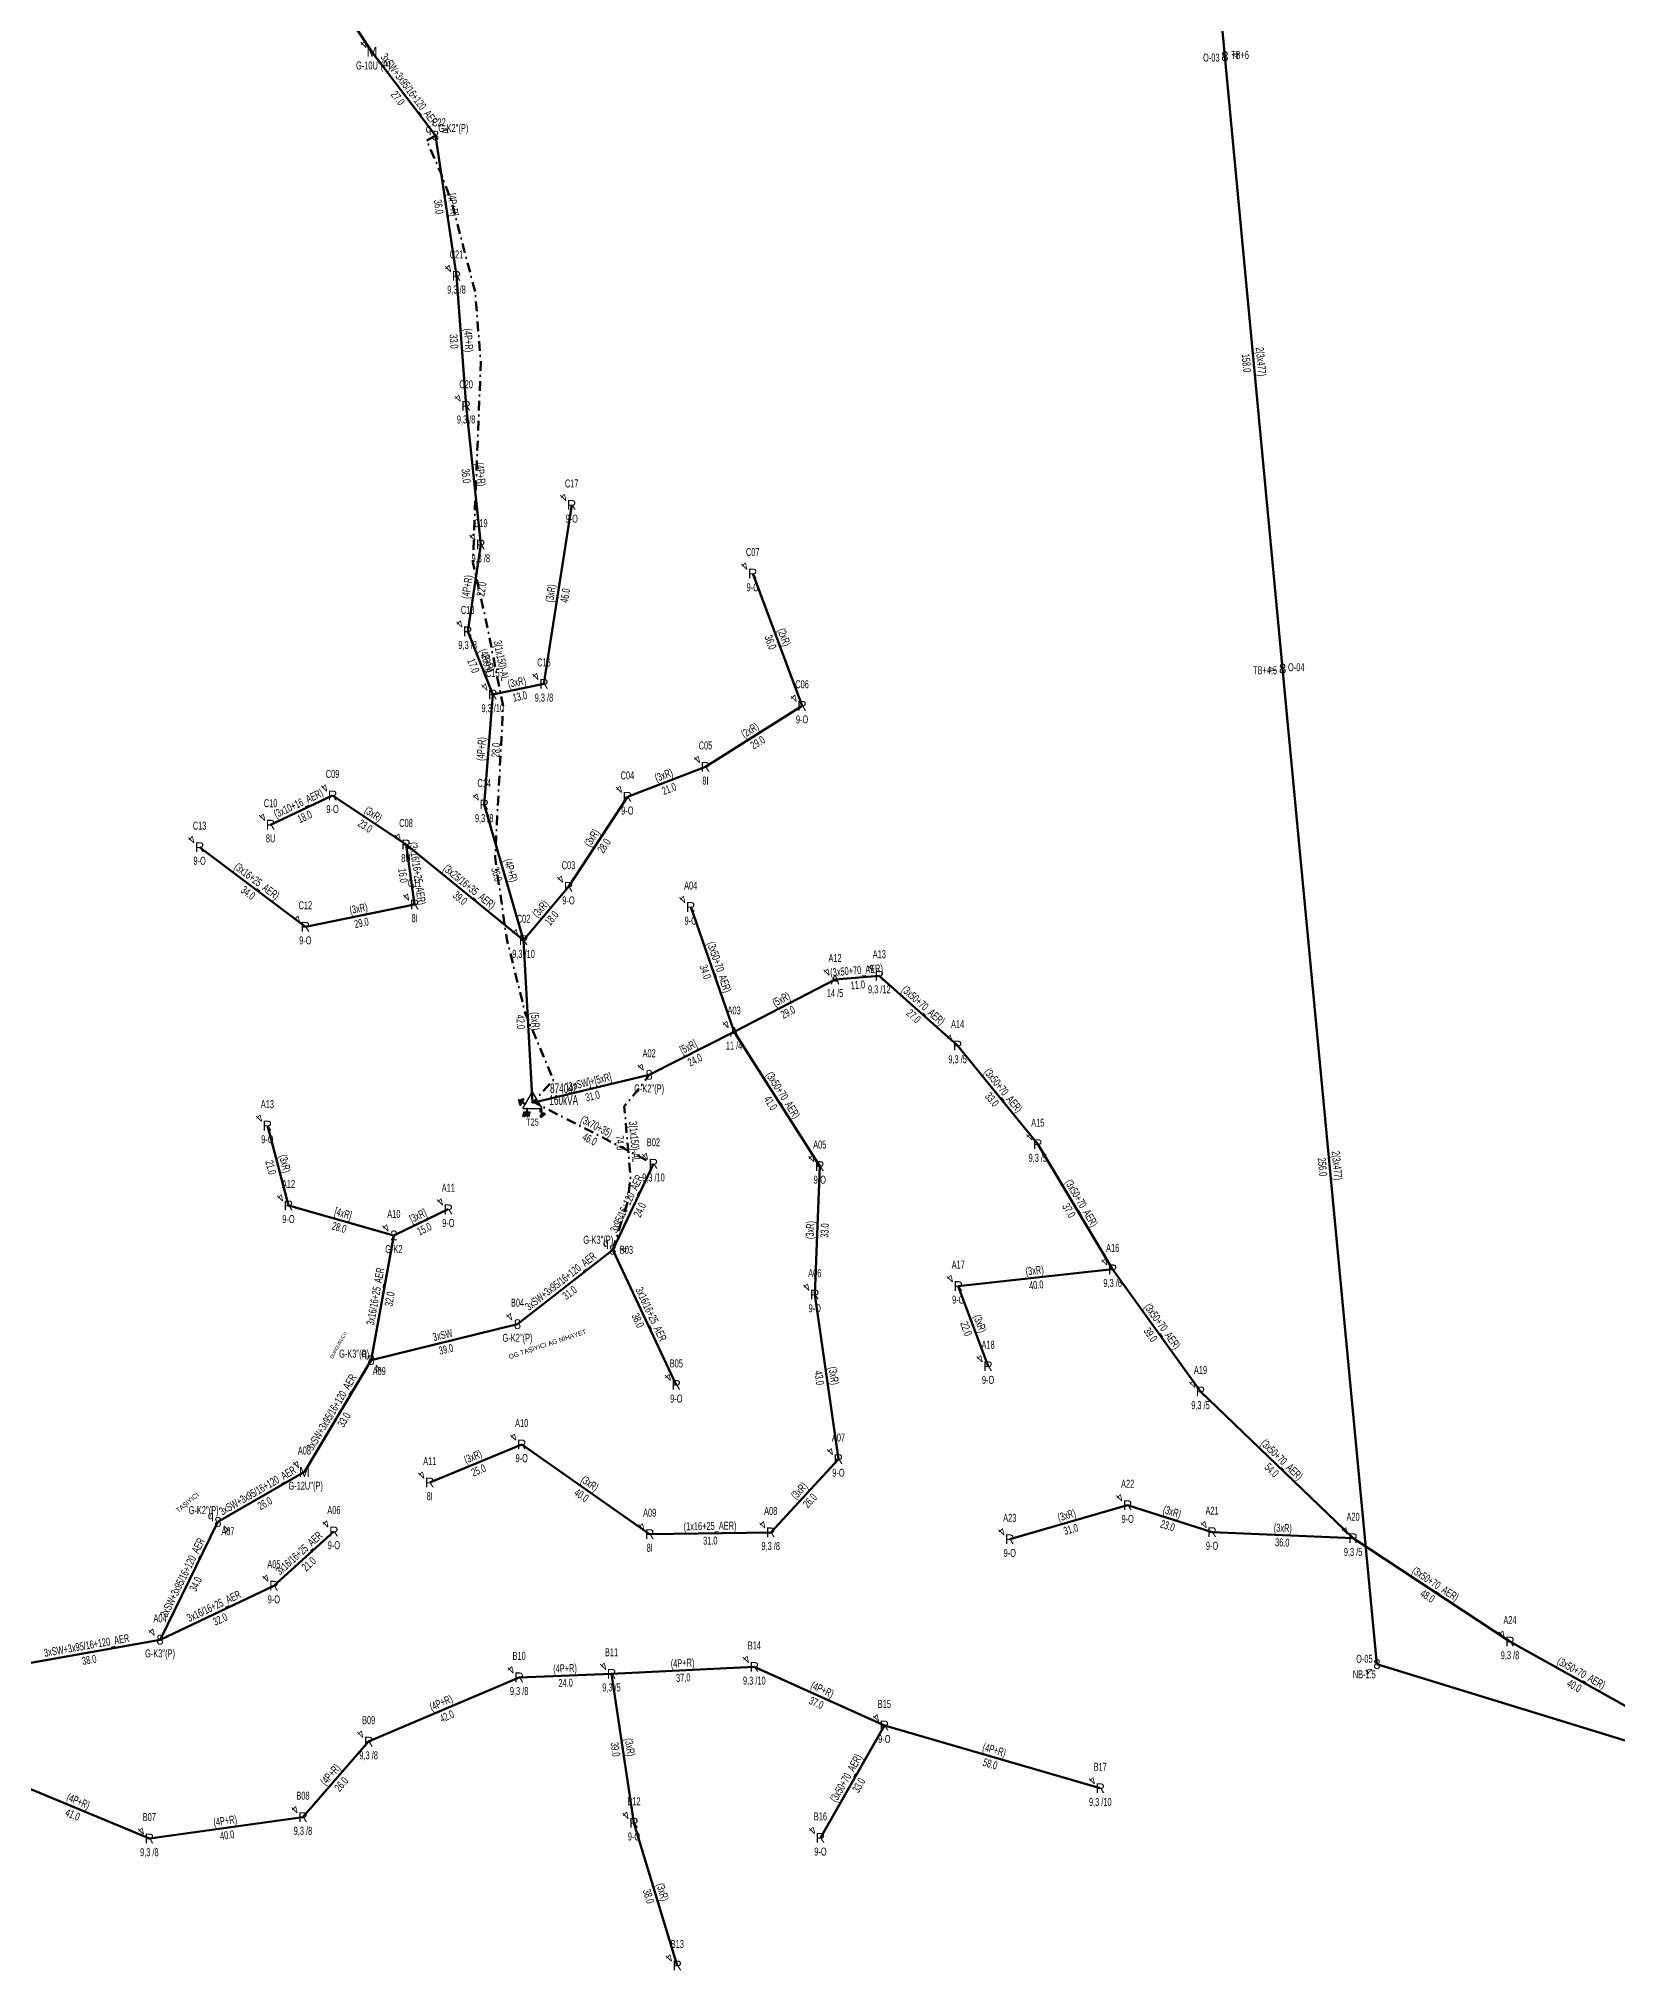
# Model space of a CAD drawing. Header units: millimetres. Extents: x 575398 to 593980, y 4181204 to 4193824.
# Drawn here: x 579651 to 580055.5, y 4186862 to 4187356.9 of the extents above; entities that cross this region are included whole.
import ezdxf
from ezdxf.enums import TextEntityAlignment as Align

# ---------------------------------------------------------------- set-up
doc = ezdxf.new("R2010")
doc.units = ezdxf.units.MM
doc.linetypes.add('DASHDOT', pattern=[5, 2.5, -1.25, 0, -1.25])
for name, color, linetype, lineweight in [('DIREK_AG_MEVCUT', 120, 'Continuous', 25), ('DIREK_AG_YENI', 108, 'Continuous', 25), ('DIREK_ENH_YENI', 6, 'Continuous', 25), ('DIREK_OG_MEVCUT', 16, 'Continuous', 25), ('DIREK_OG_YENI', 10, 'Continuous', 25), ('HAT_AG_HAVAI_BYSK', 3, 'Continuous', 50), ('HAT_AG_HAVAI_MEVCUT', 126, 'Continuous', 50), ('HAT_AG_HAVAI_YENI', 3, 'Continuous', 50), ('HAT_AG_YERALTI_MEVCUT', 126, 'DASHDOT', 50), ('HAT_ENH_HAVAI_YENI', 6, 'Continuous', 70), ('HAT_OG_HAVAI_BYSK', 1, 'Continuous', 70), ('HAT_OG_HAVAI_YENI', 1, 'Continuous', 70), ('HAT_OG_YERALTI_YENI', 1, 'DASHDOT', 70), ('KULLANICI', 1, 'Continuous', 25), ('TRAFO_MEVCUT', 5, 'Continuous', 30), ('TRAFO_TADILAT_BYSK', 5, 'Continuous', 30)]:
    doc.layers.add(name, color=color, linetype=linetype, lineweight=lineweight)
doc.styles.add('Direk', font='B_CAD')
doc.styles.get("Standard").update_dxf_attribs({"font": 'Arial'})

# ---------------------------------------------------------------- blocks, each defined once
blk = doc.blocks.new('MEV_DIREK')
h = blk.add_hatch(color=32)
h.paths.add_polyline_path([(-2.14, 0.97), (-2.35, 1.09), (-3.31, -0.55), (-3.09, -0.67), (-2.67, 0.06), (-1.89, -0.39), (-1.79, -0.22), (-2.56, 0.23)])
h.paths.add_polyline_path([(-3.46, -0.17), (-3.33, -0.25), (-2.61, 0.99), (-2.74, 1.06)])
h.paths.add_polyline_path([(-3.54, 0.29), (-3.41, 0.22), (-3.05, 0.82), (-3.18, 0.9)])
h.paths.add_polyline_path([(-3.58, 0.81), (-3.66, 0.68), (-3.53, 0.61), (-3.45, 0.74)])
h.paths.add_polyline_path([(-1.51, -2.34), (-2.26, -2.33), (-2.52, -3.47), (-2.42, -3.47), (-2.21, -2.53), (-1.91, -2.54), (-2.12, -3.47), (-2.02, -3.47), (-1.81, -2.54), (-1.51, -2.54), (-1.72, -3.47), (-1.62, -3.48), (-1.41, -2.54), (-1.11, -2.54), (-1.32, -3.48), (-1.22, -3.48), (-1.01, -2.54), (-0.71, -2.55), (-0.92, -3.48), (-0.82, -3.48), (-0.56, -2.35), (-1.31, -2.34), (-1.31, -1.44), (-1.51, -1.44)])
at = {"layer": 'TRAFO_MEVCUT'}
for points in [[(2.35, -1.57), (2.12, -1.92), (2.08, -1.44), (1.94, -1.44), (2.01, -2.32), (2.25, -1.96), (2.31, -2.67), (2.1, -2.67), (2.39, -2.87), (2.4, -2.86), (2.64, -2.49), (2.45, -2.63)], [(2.35, -1.57), (2.12, -1.92), (2.08, -1.44), (1.94, -1.44), (2.01, -2.32), (2.25, -1.96), (2.31, -2.67), (2.1, -2.67), (2.39, -2.87), (1.98, -3.19), (2.2, -3.79), (2.26, -3.74), (2.08, -3.26), (2.26, -3.13), (2.44, -3.6), (2.49, -3.56), (2.32, -3.08), (2.49, -2.94), (2.67, -3.42), (2.73, -3.38), (2.55, -2.9), (2.73, -2.76), (2.91, -3.24), (2.97, -3.2), (2.79, -2.72), (2.97, -2.58), (3.15, -3.06), (3.21, -3.01), (2.98, -2.42), (2.4, -2.86), (2.64, -2.49), (2.45, -2.63)], [(2.97, -2.58), (3.15, -3.06), (3.21, -3.01), (2.98, -2.42), (2.4, -2.86), (2.64, -2.49), (2.45, -2.63), (2.35, -1.57), (2.12, -1.92), (2.08, -1.44), (1.94, -1.44), (2.01, -2.32), (2.25, -1.96), (2.31, -2.67), (2.1, -2.67), (2.39, -2.87), (1.98, -3.19), (2.2, -3.79), (2.26, -3.74), (2.08, -3.26), (2.26, -3.13), (2.44, -3.6), (2.49, -3.56), (2.32, -3.08), (2.49, -2.94), (2.67, -3.42), (2.73, -3.38), (2.55, -2.9), (2.73, -2.76), (2.91, -3.24), (2.97, -3.2), (2.79, -2.72)]]:
    blk.add_hatch(color=32, dxfattribs=at).paths.add_polyline_path(points)
at = {"layer": 'TRAFO_MEVCUT', "linetype": 'Continuous'}
for p, q in [((-2.5, -1.44), (0, 2.89)), ((2.5, -1.44), (0, 2.89)), ((-2.5, -1.44), (2.5, -1.44))]:
    blk.add_line(p, q, dxfattribs=at)
at = {"layer": 'TRAFO_MEVCUT', "color": 32, "flags": 128}
blk.add_lwpolyline([(1.94, -1.44), (2.08, -1.44), (2.12, -1.92), (2.35, -1.57), (2.45, -2.63), (2.64, -2.49), (2.4, -2.86), (2.98, -2.42), (3.21, -3.01), (3.15, -3.06), (2.97, -2.58), (2.79, -2.72), (2.97, -3.2), (2.91, -3.24), (2.73, -2.76), (2.55, -2.9), (2.73, -3.38), (2.67, -3.42), (2.49, -2.94), (2.32, -3.08), (2.49, -3.56), (2.44, -3.6), (2.26, -3.13), (2.08, -3.26), (2.26, -3.74), (2.2, -3.79), (1.98, -3.19), (2.39, -2.87), (2.1, -2.67), (2.31, -2.67), (2.25, -1.96), (2.01, -2.32), (1.94, -1.44)], dxfattribs=at)
at = {"layer": 'TRAFO_TADILAT_BYSK', "color": 32, "flags": 128}
for points in [[(-3.53, 0.61), (-3.45, 0.74), (-3.58, 0.81), (-3.66, 0.68), (-3.53, 0.61)], [(-3.41, 0.22), (-3.05, 0.82), (-3.18, 0.9), (-3.54, 0.29), (-3.41, 0.22)], [(-3.33, -0.25), (-2.61, 0.99), (-2.74, 1.06), (-3.46, -0.17), (-3.33, -0.25)], [(-1.79, -0.22), (-2.56, 0.23), (-2.14, 0.97), (-2.35, 1.09), (-3.31, -0.55), (-3.09, -0.67), (-2.67, 0.06), (-1.89, -0.39), (-1.79, -0.22)], [(-1.31, -1.44), (-1.51, -1.44), (-1.51, -2.34), (-2.26, -2.33), (-2.52, -3.47), (-2.42, -3.47), (-2.21, -2.53), (-1.91, -2.54), (-2.12, -3.47), (-2.02, -3.47), (-1.81, -2.54), (-1.51, -2.54), (-1.72, -3.47), (-1.62, -3.48), (-1.41, -2.54), (-1.11, -2.54), (-1.32, -3.48), (-1.22, -3.48), (-1.01, -2.54), (-0.71, -2.55), (-0.92, -3.48), (-0.82, -3.48), (-0.56, -2.35), (-1.31, -2.34), (-1.31, -1.44)]]:
    blk.add_lwpolyline(points, dxfattribs=at)

msp = doc.modelspace()

# ---------------------------------------------------------------- linework, layer by layer
at = {"layer": 'HAT_AG_HAVAI_BYSK'}
for p, q in [((579758.07, 4187296.1), (579752.679, 4187332.051)), ((579807.423, 4187091.459), (579829.19, 4187102.44)), ((579715.03, 4187058), (579742.04, 4187050.31)), ((579742.04, 4187050.31), (579755.98, 4187057))]:
    msp.add_line(p, q, dxfattribs=at)
at = {"layer": 'HAT_AG_HAVAI_MEVCUT'}
for p, q in [((579760.54, 4187262.83), (579758.07, 4187296.1)), ((579760.54, 4187262.83), (579764.3, 4187227.27)), ((579780.48, 4187191.58), (579787.59, 4187237.43)), ((579764.3, 4187227.27), (579760.94, 4187205.04)), ((579846.6, 4187185.99), (579833.96, 4187219.85)), ((579767.37, 4187188.87), (579760.94, 4187205.04)), ((579765.17, 4187160.69), (579767.37, 4187188.87)), ((579780.48, 4187191.58), (579767.37, 4187188.87)), ((579821.85, 4187170.32), (579846.6, 4187185.99)), ((579821.85, 4187170.32), (579801.85, 4187162.64)), ((579726.33, 4187163.02), (579710.45, 4187155.52)), ((579726.33, 4187163.02), (579745.14, 4187150.45)), ((579775.25, 4187125.93), (579765.17, 4187160.69)), ((579801.85, 4187162.64), (579786.77, 4187139.63)), ((579719.36, 4187129.38), (579692.27, 4187149.78)), ((579775.25, 4187125.93), (579745.14, 4187150.45)), ((579747.35, 4187135.07), (579745.14, 4187150.45)), ((579775.25, 4187125.93), (579786.77, 4187139.63)), ((579747.35, 4187135.07), (579719.36, 4187129.38)), ((579829.19, 4187102.44), (579818.07, 4187134.44)), ((579775.25, 4187125.93), (579777.54, 4187084.24)), ((579829.19, 4187102.44), (579855.05, 4187115.87)), ((579855.05, 4187115.87), (579866.39, 4187116.84)), ((579886.45, 4187098.93), (579866.39, 4187116.84)), ((579829.19, 4187102.44), (579851.14, 4187068.08)), ((579886.45, 4187098.93), (579906.99, 4187073.68)), ((579715.03, 4187058), (579709.63, 4187078.43)), ((579926.17, 4187041.62), (579906.99, 4187073.68)), ((579849.86, 4187035.15), (579851.14, 4187068.08)), ((579926.17, 4187041.62), (579886.62, 4187037.34)), ((579926.17, 4187041.62), (579948.67, 4187010.33)), ((579849.86, 4187035.15), (579855.92, 4186993.02)), ((579886.62, 4187037.34), (579894.25, 4187016.8)), ((579987.76, 4186972.73), (579948.67, 4187010.33)), ((579774.78, 4186996.75), (579751.22, 4186987)), ((579774.78, 4186996.75), (579807.56, 4186973.78)), ((579855.92, 4186993.02), (579838.57, 4186974.24)), ((579899.81, 4186972.47), (579930.01, 4186981.19)), ((579951.64, 4186974.31), (579930.01, 4186981.19)), ((579807.56, 4186973.78), (579838.57, 4186974.24)), ((579987.76, 4186972.73), (579951.64, 4186974.31)), ((579987.76, 4186972.73), (580027.96, 4186946.26)), ((580027.96, 4186946.26), (580062.7, 4186926.91)), ((579735.57, 4186920.63), (579774.12, 4186937.1)), ((579797.79, 4186938.02), (579774.12, 4186937.1)), ((579834.37, 4186939.77), (579797.79, 4186938.02)), ((579797.79, 4186938.02), (579803.54, 4186899.84)), ((579867.68, 4186924.79), (579834.37, 4186939.77)), ((579851.31, 4186895.97), (579867.68, 4186924.79)), ((579867.68, 4186924.79), (579923, 4186908.69)), ((579735.57, 4186920.63), (579718.74, 4186901.29)), ((579641.56, 4186911.52), (579679.39, 4186895.81)), ((579679.39, 4186895.81), (579718.74, 4186901.29)), ((579814.64, 4186863.29), (579803.54, 4186899.84))]:
    msp.add_line(p, q, dxfattribs=at)
at = {"layer": 'HAT_AG_HAVAI_YENI'}
for p, q in [((579808.53, 4187068.66), (579798.113, 4187046.632)), ((579742.04, 4187050.31), (579736.188, 4187018.375)), ((579814.39, 4187012.02), (579798.113, 4187046.632)), ((579711.3, 4186960.58), (579726.67, 4186974.46)), ((579711.3, 4186960.58), (579682.13, 4186946.741))]:
    msp.add_line(p, q, dxfattribs=at)
at = {"layer": 'HAT_AG_YERALTI_MEVCUT', "flags": 128}
msp.add_lwpolyline([(579777.54, 4187084.24), (579777.49, 4187084.52), (579777.62, 4187084.59), (579808.53, 4187068.66)], dxfattribs=at)
at = {"layer": 'HAT_ENH_HAVAI_YENI'}
for p, q in [((579933.398, 4187579.159), (579954.93, 4187352.357)), ((579954.93, 4187352.357), (579969.714, 4187195.519)), ((579969.714, 4187195.519), (579993.88, 4186940.507)), ((579993.88, 4186940.507), (580227.262, 4186868.703))]:
    msp.add_line(p, q, dxfattribs=at)
at = {"layer": 'HAT_OG_HAVAI_BYSK'}
msp.add_line((579807.423, 4187091.459), (579777.54, 4187084.24), dxfattribs=at)
at = {"layer": 'HAT_OG_HAVAI_YENI'}
for p, q in [((579719.976, 4187378.402), (579736.421, 4187353.504)), ((579736.421, 4187353.504), (579752.679, 4187332.051)), ((579798.113, 4187046.632), (579773.701, 4187027.575)), ((579736.188, 4187018.375), (579773.701, 4187027.575)), ((579736.188, 4187018.375), (579719.104, 4186989.708)), ((579719.104, 4186989.708), (579696.972, 4186976.923)), ((579696.972, 4186976.923), (579682.13, 4186946.741)), ((579682.13, 4186946.741), (579645.18, 4186940.131))]:
    msp.add_line(p, q, dxfattribs=at)
at = {"layer": 'HAT_OG_YERALTI_YENI', "flags": 128}
for points in [[(579752.679, 4187332.051), (579750.411653, 4187330.76571), (579754.048893, 4187322.517884), (579756.866473, 4187314.936032), (579762.846758, 4187292.03799), (579764.312593, 4187273.916228), (579762.265729, 4187222.737182), (579765.484645, 4187208.544687), (579770.016162, 4187185.890717), (579767.967761, 4187147.117407), (579770.932999, 4187126.282832), (579775.688216, 4187107.261963), (579782.916146, 4187090.143181), (579777.54, 4187084.24)], [(579798.113, 4187046.632), (579801.889767, 4187058.933228), (579802.658198, 4187065.029447), (579801.070807, 4187083.357056), (579806.142451, 4187089.606962), (579807.423, 4187091.459)]]:
    msp.add_lwpolyline(points, dxfattribs=at)

# ---------------------------------------------------------------- block references
at = {"layer": 'TRAFO_MEVCUT'}
msp.add_blockref('MEV_DIREK', (579777.54, 4187084.24), dxfattribs=at)

# ---------------------------------------------------------------- texts
at = {"layer": 'DIREK_AG_MEVCUT', "width": 0.53}
for s, p in [('C21', (579758.07, 4187301.6)), ('9,3 /8', (579758.07, 4187292.6)), ('C20', (579760.54, 4187268.33)), ('9,3 /8', (579760.54, 4187259.33)), ('C17', (579787.59, 4187242.93)), ('C19', (579764.3, 4187232.77)), ('9-O', (579787.59, 4187233.93)), ('9,3 /8', (579764.3, 4187223.77)), ('C07', (579833.96, 4187225.35)), ('9-O', (579833.96, 4187216.35)), ('C18', (579760.94, 4187210.54)), ('9,3 /8', (579760.94, 4187201.54)), ('C15', (579767.37, 4187194.37)), ('C16', (579780.48, 4187197.08)), ('9,3 /8', (579780.48, 4187188.08)), ('C06', (579846.6, 4187191.49)), ('9,3 /10', (579767.37, 4187185.37)), ('9-O', (579846.6, 4187182.49)), ('C05', (579821.85, 4187175.82)), ('C09', (579726.33, 4187168.52)), ('C04', (579801.85, 4187168.14)), ('C14', (579765.17, 4187166.19)), ('8I', (579821.85, 4187166.82)), ('C10', (579710.45, 4187161.02)), ('9-O', (579726.33, 4187159.52)), ('9-O', (579801.85, 4187159.14)), ('C13', (579692.27, 4187155.28)), ('C08', (579745.14, 4187155.95)), ('9,3 /8', (579765.17, 4187157.19)), ('8U', (579710.45, 4187152.02)), ('9-O', (579692.27, 4187146.28)), ('8U', (579745.14, 4187146.95)), ('C03', (579786.77, 4187145.13)), ('C11', (579747.35, 4187140.57)), ('A04', (579818.07, 4187139.94)), ('C12', (579719.36, 4187134.88)), ('9-O', (579786.77, 4187136.13)), ('8I', (579747.35, 4187131.57)), ('C02', (579775.25, 4187131.43)), ('9-O', (579818.07, 4187130.94)), ('9-O', (579719.36, 4187125.88)), ('9,3 /10', (579775.25, 4187122.43)), ('A13', (579866.39, 4187122.34)), ('9,3 /12', (579866.39, 4187113.34)), ('A14', (579886.45, 4187104.43)), ('9,3 /5', (579886.45, 4187095.43)), ('A13', (579709.63, 4187083.93)), ('A15', (579906.99, 4187079.18)), ('9-O', (579709.63, 4187074.93)), ('B02', (579808.53, 4187074.16)), ('A05', (579851.14, 4187073.58)), ('9,3 /5', (579906.99, 4187070.18)), ('9,3 /10', (579808.53, 4187065.16)), ('9-O', (579851.14, 4187064.58)), ('A12', (579715.03, 4187063.5)), ('A11', (579755.98, 4187062.5)), ('9-O', (579715.03, 4187054.5)), ('9-O', (579755.98, 4187053.5)), ('A16', (579926.17, 4187047.12)), ('A06', (579849.86, 4187040.65)), ('A17', (579886.62, 4187042.84)), ('9-O', (579886.62, 4187033.84)), ('9,3 /6', (579926.17, 4187038.12)), ('9-O', (579849.86, 4187031.65)), ('A18', (579894.25, 4187022.3)), ('B05', (579814.39, 4187017.52)), ('A19', (579948.67, 4187015.83)), ('9-O', (579894.25, 4187013.3)), ('9-O', (579814.39, 4187008.52)), ('9,3 /5', (579948.67, 4187006.83)), ('A10', (579774.78, 4187002.25)), ('A07', (579855.92, 4186998.52)), ('A11', (579751.22, 4186992.5)), ('9-O', (579774.78, 4186993.25)), ('9-O', (579855.92, 4186989.52)), ('A22', (579930.01, 4186986.69)), ('A06', (579726.67, 4186979.96)), ('8I', (579751.22, 4186983.5)), ('A08', (579838.57, 4186979.74)), ('A21', (579951.64, 4186979.81)), ('A09', (579807.56, 4186979.28)), ('A23', (579899.81, 4186977.97)), ('9-O', (579930.01, 4186977.69)), ('A20', (579987.76, 4186978.23)), ('9-O', (579726.67, 4186970.96)), ('8I', (579807.56, 4186970.28)), ('9,3 /8', (579838.57, 4186970.74)), ('9-O', (579951.64, 4186970.81)), ('A05', (579711.3, 4186966.08)), ('9-O', (579899.81, 4186968.97)), ('9,3 /5', (579987.76, 4186969.23)), ('9-O', (579711.3, 4186957.08)), ('A24', (580027.96, 4186951.76)), ('B14', (579834.37, 4186945.27)), ('B10', (579774.12, 4186942.6)), ('B11', (579797.79, 4186943.52)), ('9,3 /8', (580027.96, 4186942.76)), ('9,3 /10', (579834.37, 4186936.27)), ('9,3 /8', (579774.12, 4186933.6)), ('9,3 /5', (579797.79, 4186934.52)), ('B15', (579867.68, 4186930.29)), ('B09', (579735.57, 4186926.13)), ('9-O', (579867.68, 4186921.29)), ('9,3 /8', (579735.57, 4186917.13)), ('B17', (579923, 4186914.19)), ('B08', (579718.74, 4186906.79)), ('B12', (579803.54, 4186905.34)), ('9,3 /10', (579923, 4186905.19)), ('B07', (579679.39, 4186901.31)), ('B16', (579851.31, 4186901.47)), ('9,3 /8', (579718.74, 4186897.79)), ('9-O', (579803.54, 4186896.34)), ('9,3 /8', (579679.39, 4186892.31)), ('9-O', (579851.31, 4186892.47)), ('B13', (579814.64, 4186868.79))]:
    msp.add_text(s, height=2.05, dxfattribs=at).set_placement(p, align=Align.MIDDLE_CENTER)
at = {"layer": 'DIREK_AG_MEVCUT', "color": 32, "style": 'Direk'}
for p in [(579756.090101, 4187298.079899), (579758.560101, 4187264.809899), (579785.610101, 4187239.409899), (579762.320101, 4187229.249899), (579831.980101, 4187221.829899), (579758.960101, 4187207.019899), (579778.500101, 4187193.559899), (579765.390101, 4187190.849899), (579844.620101, 4187187.969899), (579819.870101, 4187172.299899), (579724.350101, 4187164.999899), (579799.870101, 4187164.619899), (579763.190101, 4187162.669899), (579708.470101, 4187157.499899), (579690.290101, 4187151.759899), (579743.160101, 4187152.429899), (579784.790101, 4187141.609899), (579745.370101, 4187137.049899), (579816.090101, 4187136.419899), (579717.380101, 4187131.359899), (579773.270101, 4187127.909899), (579864.410101, 4187118.819899), (579884.470101, 4187100.909899), (579707.650101, 4187080.409899), (579905.010101, 4187075.659899), (579806.550101, 4187070.639899), (579849.160101, 4187070.059899), (579713.050101, 4187059.979899), (579754.000101, 4187058.979899), (579884.640101, 4187039.319899), (579924.190101, 4187043.599899), (579847.880101, 4187037.129899), (579892.270101, 4187018.779899), (579812.410101, 4187013.999899), (579946.690101, 4187012.309899), (579772.800101, 4186998.729899), (579853.940101, 4186994.999899), (579749.240101, 4186988.979899), (579928.030101, 4186983.169899), (579724.690101, 4186976.439899), (579805.580101, 4186975.759899), (579836.590101, 4186976.219899), (579949.660101, 4186976.289899), (579985.780101, 4186974.709899), (579897.830101, 4186974.449899), (579709.320101, 4186962.559899), (580025.980101, 4186948.239899), (579832.390101, 4186941.749899), (579772.140101, 4186939.079899), (579795.810101, 4186939.999899), (579865.700101, 4186926.769899), (579733.590101, 4186922.609899), (579921.020101, 4186910.669899), (579716.760101, 4186903.269899), (579801.560101, 4186901.819899), (579677.410101, 4186897.789899), (579849.330101, 4186897.949899), (579812.660101, 4186865.269899)]:
    msp.add_text('4', height=2, rotation=225.000001, dxfattribs=at).set_placement(p, align=Align.MIDDLE_CENTER)
at = {"layer": 'DIREK_AG_MEVCUT', "style": 'Direk'}
for p in [(579758.07, 4187296.1), (579760.54, 4187262.83), (579787.59, 4187237.43), (579764.3, 4187227.27), (579833.96, 4187219.85), (579760.94, 4187205.04), (579767.37, 4187188.87), (579780.48, 4187191.58), (579846.6, 4187185.99), (579821.85, 4187170.32), (579726.33, 4187163.02), (579801.85, 4187162.64), (579765.17, 4187160.69), (579710.45, 4187155.52), (579692.27, 4187149.78), (579745.14, 4187150.45), (579786.77, 4187139.63), (579747.35, 4187135.07), (579818.07, 4187134.44), (579719.36, 4187129.38), (579775.25, 4187125.93), (579866.39, 4187116.84), (579886.45, 4187098.93), (579709.63, 4187078.43), (579906.99, 4187073.68), (579808.53, 4187068.66), (579851.14, 4187068.08), (579715.03, 4187058), (579755.98, 4187057), (579926.17, 4187041.62), (579849.86, 4187035.15), (579886.62, 4187037.34), (579894.25, 4187016.8), (579814.39, 4187012.02), (579948.67, 4187010.33), (579774.78, 4186996.75), (579855.92, 4186993.02), (579751.22, 4186987), (579930.01, 4186981.19), (579726.67, 4186974.46), (579951.64, 4186974.31), (579807.56, 4186973.78), (579838.57, 4186974.24), (579899.81, 4186972.47), (579987.76, 4186972.73), (579711.3, 4186960.58), (580027.96, 4186946.26), (579834.37, 4186939.77), (579774.12, 4186937.1), (579797.79, 4186938.02), (579867.68, 4186924.79), (579735.57, 4186920.63), (579923, 4186908.69), (579718.74, 4186901.29), (579679.39, 4186895.81), (579803.54, 4186899.84), (579851.31, 4186895.97), (579814.64, 4186863.29)]:
    msp.add_text('R', height=2.5, dxfattribs=at).set_placement(p, align=Align.MIDDLE_CENTER)
at = {"layer": 'DIREK_AG_YENI', "width": 0.53}
for s, p in [('A10', (579742.04, 4187055.81)), ('G-K2', (579742.04, 4187046.81))]:
    msp.add_text(s, height=2.05, dxfattribs=at).set_placement(p, align=Align.MIDDLE_CENTER)
at = {"layer": 'DIREK_AG_YENI', "color": 32, "style": 'Direk'}
msp.add_text('4', height=2, rotation=225.000001, dxfattribs=at).set_placement((579740.060101, 4187052.289899), align=Align.MIDDLE_CENTER)
at = {"layer": 'DIREK_AG_YENI', "style": 'Direk'}
msp.add_text('2', height=2.5, dxfattribs=at).set_placement((579742.04, 4187050.31), align=Align.MIDDLE_CENTER)
at = {"layer": 'DIREK_ENH_YENI', "width": 0.53}
for s, p in [('O-03', (579951.445557, 4187352.027371)), ('TB+6', (579958.795548, 4187352.722681)), ('TB+4.5', (579965.216694, 4187195.093944)), ('O-04', (579973.198472, 4187195.84833)), ('O-05', (579990.651477, 4186941.858533)), ('NB-1.5', (579990.639341, 4186937.868124))]:
    msp.add_text(s, height=2.05, dxfattribs=at).set_placement(p, align=Align.MIDDLE_CENTER)
at = {"layer": 'DIREK_ENH_YENI', "style": 'Direk'}
for p in [(579954.93, 4187352.357), (579969.714, 4187195.519), (579993.88, 4186940.507)]:
    msp.add_text('8', height=2.5, dxfattribs=at).set_placement(p, align=Align.MIDDLE_CENTER)
at = {"layer": 'DIREK_ENH_YENI', "color": 32, "style": 'Direk'}
for rotation, p in [(95.404106, (579957.717555, 4187352.620703)), (275.399187, (579966.926423, 4187195.255536)), (309.156002, (579991.708797, 4186938.738985))]:
    msp.add_text('4', height=2, rotation=rotation, dxfattribs=at).set_placement(p, align=Align.MIDDLE_CENTER)
at = {"layer": 'DIREK_OG_MEVCUT', "width": 0.53}
for s, p in [('A12', (579855.05, 4187121.37)), ('14 /5', (579855.05, 4187112.37)), ('A03', (579829.19, 4187107.94)), ('11 /4', (579829.19, 4187098.94))]:
    msp.add_text(s, height=2.05, dxfattribs=at).set_placement(p, align=Align.MIDDLE_CENTER)
at = {"layer": 'DIREK_OG_MEVCUT', "color": 32, "style": 'Direk'}
for p in [(579853.070101, 4187117.849899), (579827.210101, 4187104.419899)]:
    msp.add_text('4', height=2, rotation=225.000001, dxfattribs=at).set_placement(p, align=Align.MIDDLE_CENTER)
at = {"layer": 'DIREK_OG_MEVCUT', "style": 'Direk'}
for p in [(579855.05, 4187115.87), (579829.19, 4187102.44)]:
    msp.add_text('A', height=2.5, dxfattribs=at).set_placement(p, align=Align.MIDDLE_CENTER)
at = {"layer": 'DIREK_OG_YENI', "color": 32, "style": 'Direk'}
for rotation, p in [(225.000001, (579734.441101, 4187355.483899)), (112.842704, (579755.259407, 4187333.137967)), (225.000001, (579805.443101, 4187093.438899)), (449.938417, (579800.912998, 4187046.628991)), (225.000001, (579771.721101, 4187029.554899)), (396.49349, (579737.853248, 4187016.124012)), (225.000001, (579717.124101, 4186991.687899)), (406.91427, (579699.016931, 4186975.010343)), (225.000001, (579680.150101, 4186948.720899))]:
    msp.add_text('4', height=2, rotation=rotation, dxfattribs=at).set_placement(p, align=Align.MIDDLE_CENTER)
at = {"layer": 'DIREK_OG_YENI', "style": 'Direk'}
for s, p in [('M', (579736.421, 4187353.504)), ('8', (579752.679, 4187332.051)), ('8', (579807.423, 4187091.459)), ('8', (579798.113, 4187046.632)), ('8', (579773.701, 4187027.575)), ('8', (579736.188, 4187018.375)), ('M', (579719.104, 4186989.708)), ('8', (579696.972, 4186976.923)), ('8', (579682.13, 4186946.741))]:
    msp.add_text(s, height=2.5, dxfattribs=at).set_placement(p, align=Align.MIDDLE_CENTER)
at = {"layer": 'DIREK_OG_YENI', "width": 0.53}
for s, p in [("G-10U''(P)", (579736.75821, 4187350.004)), ('C22', (579753.584869, 4187335.43174)), ("G-K2''(P)", (579757.269348, 4187333.984632)), ('A02', (579807.423, 4187096.959)), ("G-K2''(P)", (579807.423, 4187087.959)), ("G-K3''(P)", (579794.396008, 4187049.19095)), ('B03', (579801.612998, 4187046.628238)), ('B04', (579773.701, 4187033.075)), ("G-K2''(P)", (579773.701, 4187024.075)), ("G-K3''(P)", (579731.834119, 4187020.010512)), ('A09', (579738.26956, 4187015.561264)), ('A08', (579719.104, 4186995.208)), ("G-12U''(P)", (579719.44121, 4186986.208)), ("G-K2''(P)", (579693.29609, 4186979.927179)), ('A07', (579699.528164, 4186974.532178)), ('A04', (579682.13, 4186952.241)), ("G-K3''(P)", (579682.13, 4186943.241))]:
    msp.add_text(s, height=2.05, dxfattribs=at).set_placement(p, align=Align.MIDDLE_CENTER)
at = {"layer": 'DIREK_OG_YENI', "color": 4, "style": 'Direk'}
for p in [(579750.911233, 4187333.818767), (579796.345233, 4187048.399767), (579734.420233, 4187020.142767), (579695.146169, 4186978.63073)]:
    msp.add_text('q', height=2, dxfattribs=at).set_placement(p, align=Align.MIDDLE_CENTER)
at = {"layer": 'HAT_AG_HAVAI_BYSK', "lineweight": 30, "width": 0.53}
for s, rotation, p in [('36.0', 278.528194, (579754.533898, 4187313.949448, 289876.3395)), ('24.0', 26.769997, (579818.689349, 4187096.190601, 289914.595)), ('28.0', 344.10785, (579728.302247, 4187053.337488, 289871.02)), ('15.0', 25.636997, (579749.377768, 4187052.88868, 289877.99))]:
    msp.add_text(s, height=2.05, rotation=rotation, dxfattribs=at).set_placement(p, align=Align.TOP_CENTER)
for s, rotation, p in [('[4P+R]', 278.528194, (579756.215102, 4187314.201552, 289876.3395)), ('[5xR]', 26.769997, (579817.923651, 4187097.708399, 289914.595)), ('[4xR]', 344.10785, (579728.767753, 4187054.972512, 289871.02)), ('[3xR]', 25.636997, (579748.642232, 4187054.42132, 289877.99))]:
    msp.add_text(s, height=2.05, rotation=rotation, dxfattribs=at).set_placement(p, align=Align.CENTER)
at = {"layer": 'HAT_AG_HAVAI_MEVCUT', "lineweight": 30, "width": 0.53}
for s, rotation, p in [('33.0', 274.24591, (579758.457333, 4187279.402068, 289879.035)), ('36.0', 276.035844, (579761.574712, 4187244.960622, 289882.15)), ('22.0', 441.404968, (579763.460454, 4187216.027968, 289880.47)), ('46.0', 81.185301, (579784.874961, 4187214.374747, 289893.795)), ('36.0', 290.470695, (579839.483676, 4187202.622731, 289916.98)), ('17.0', 291.685241, (579763.365156, 4187196.640919, 289880.47)), ('13.0', 371.679253, (579774.097068, 4187189.392598, 289883.685)), ('28.0', 85.535999, (579767.117421, 4187174.713842, 289883.685)), ('29.0', 32.339182, (579834.679691, 4187177.436838, 289923.3)), ('21.0', 381.006789, (579812.154707, 4187165.686493, 289900.925)), ('18.0', 385.281, (579718.752999, 4187158.501409, 289855.225)), ('23.0', 326.246715, (579735.262725, 4187156.028278, 289872.57)), ('28.0', 416.76048, (579795.020928, 4187150.669081, 289893.385)), ('16.0', 278.177036, (579745.403642, 4187142.639103, 289872.57)), ('36.0', 286.171551, (579769.393633, 4187143.073263, 289882.585)), ('34.0', 323.018593, (579705.303678, 4187138.900994, 289846.135)), ('39.0', 320.842441, (579759.658263, 4187137.530899, 289872.57)), ('29.0', 371.490899, (579733.52433, 4187131.392037, 289859.68)), ('18.0', 49.940329, (579781.660568, 4187132.232953, 289893.385)), ('34.0', 289.162339, (579822.827097, 4187118.160991, 289909.035)), ('11.0', 4.889061, (579860.792443, 4187115.508093, 289933.195)), ('42.0', 273.144054, (579775.546279, 4187105.03838, 289888.77)), ('29.0', 27.444426, (579842.511755, 4187108.40066, 289927.525)), ('27.0', 318.240836, (579875.853899, 4187107.250942, 289933.195)), ('41.0', 302.571426, (579839.448687, 4187084.802402, 289925.57)), ('33.0', 309.127159, (579896.060615, 4187085.768613, 289953.495)), ('21.0', 284.805665, (579711.508222, 4187067.99779, 289854.815)), ('37.0', 300.890112, (579915.85057, 4187057.213616, 289953.495)), ('33.0', 87.774015, (579851.349359, 4187051.581985, 289925.57)), ('40.0', 366.176367, (579906.486451, 4187038.634934, 289943.31)), ('22.0', 290.378536, (579889.638199, 4187026.774012, 289947.125)), ('39.0', 305.719141, (579936.729895, 4187025.478759, 289974.335)), ('43.0', 278.18531, (579852.048659, 4187013.963981, 289927.96)), ('25.0', 382.481582, (579763.325028, 4186991.089598, 289875.61)), ('54.0', 316.113052, (579967.625748, 4186990.917397, 289974.335)), ('40.0', 324.979836, (579790.682215, 4186984.568892, 289903.78)), ('26.0', 407.266544, (579847.869341, 4186983.0532, 289919.285)), ('31.0', 16.105635, (579915.145798, 4186976.013361, 289965.005)), ('23.0', 342.355343, (579940.567354, 4186976.939988, 289965.005)), ('31.0', 0.849859, (579823.077607, 4186973.160094, 289919.285)), ('36.0', 357.495303, (579969.662854, 4186972.670812, 289975.82)), ('48.0', 326.636786, (580007.392547, 4186958.785079, 290013.98)), ('24.0', 362.225838, (579785.988013, 4186936.710641, 289887.06)), ('37.0', 362.738962, (579816.120618, 4186938.045971, 289898.895)), ('40.0', 330.88242, (580044.916387, 4186935.84242, 290031.35)), ('37.0', 335.785845, (579850.676374, 4186931.504784, 289917.185)), ('42.0', 23.133983, (579755.17895, 4186928.08335, 289887.06)), ('39.0', 278.564519, (579799.824479, 4186918.803415, 289901.77)), ('58.0', 343.773209, (579895.102476, 4186915.923861, 289961.5)), ('26.0', 408.96965, (579727.796208, 4186910.40201, 289859.37)), ('33.0', 60.403064, (579860.234093, 4186909.960189, 289933.84)), ('41.0', 337.44792, (579660.149005, 4186902.879998, 289839.695)), ('40.0', 7.928192, (579699.182242, 4186897.708125, 289859.37)), ('38.0', 286.893199, (579808.276679, 4186881.318, 289901.77))]:
    msp.add_text(s, height=2.05, rotation=rotation, dxfattribs=at).set_placement(p, align=Align.TOP_CENTER)
for s, rotation, p in [('(4P+R)', 274.24591, (579760.152667, 4187279.527932, 289879.035)), ('(4P+R)', 276.035844, (579763.265288, 4187245.139378, 289882.15)), ('(4P+R)', 441.404968, (579761.779546, 4187216.282032, 289880.47)), ('(3xR)', 81.185301, (579783.195039, 4187214.635253, 289893.795)), ('(2xR)', 290.470695, (579841.076324, 4187203.217269, 289916.98)), ('(4P+R)', 291.685241, (579764.944844, 4187197.269081, 289880.47)), ('(3xR)', 371.679253, (579773.752932, 4187191.057402, 289883.685)), ('(2xR)', 32.339182, (579833.770309, 4187178.873162, 289923.3)), ('(4P+R)', 85.535999, (579765.422579, 4187174.846158, 289883.685)), ('(3xR)', 381.006789, (579811.545293, 4187167.273507, 289900.925)), ('(3x10+16_AER)', 385.281, (579718.027001, 4187160.038591, 289855.225)), ('(3xR)', 326.246715, (579736.207275, 4187157.441722, 289872.57)), ('(3xR)', 416.76048, (579793.599072, 4187151.600919, 289893.385)), ('(3x16/16+25_AER)', 278.177036, (579747.086358, 4187142.880897, 289872.57)), ('(3x16+25_AER)', 323.018593, (579706.326322, 4187140.259006, 289846.135)), ('(3x25/16+35_AER)', 320.842441, (579760.731737, 4187138.849101, 289872.57)), ('(4P+R)', 286.171551, (579771.026367, 4187143.546737, 289882.585)), ('(3xR)', 371.490899, (579733.18567, 4187133.057963, 289859.68)), ('(3xR)', 49.940329, (579780.359432, 4187133.327047, 289893.385)), ('(3x50+70_AER)', 289.162339, (579824.432903, 4187118.719009, 289909.035)), ('(3x50+70_AER)', 4.889061, (579860.647557, 4187117.201907, 289933.195)), ('(5xR)', 27.444426, (579841.728245, 4187109.90934, 289927.525)), ('(3x50+70_AER)', 318.240836, (579876.986101, 4187108.519058, 289933.195)), ('(5xR)', 273.144054, (579777.243721, 4187105.13162, 289888.77)), ('(3x50+70_AER)', 302.571426, (579840.881313, 4187085.717598, 289925.57)), ('(3x50+70_AER)', 309.127159, (579897.379385, 4187086.841387, 289953.495)), ('(3xR)', 284.805665, (579713.151778, 4187068.43221, 289854.815)), ('(3x50+70_AER)', 300.890112, (579917.30943, 4187058.086384, 289953.495)), ('(3xR)', 87.774015, (579849.650641, 4187051.648015, 289925.57)), ('(3xR)', 366.176367, (579906.303549, 4187040.325066, 289943.31)), ('(3x50+70_AER)', 305.719141, (579938.110105, 4187026.471241, 289974.335)), ('(3xR)', 290.378536, (579891.231801, 4187027.365988, 289947.125)), ('(3xR)', 278.18531, (579853.731341, 4187014.206019, 289927.96)), ('(3x50+70_AER)', 316.113052, (579968.804252, 4186992.142603, 289974.335)), ('(3xR)', 382.481582, (579762.674972, 4186992.660402, 289875.61)), ('(3xR)', 324.979836, (579791.657785, 4186985.961108, 289903.78)), ('(3xR)', 407.266544, (579846.620659, 4186984.2068, 289919.285)), ('(3xR)', 342.355343, (579941.082646, 4186978.560012, 289965.005)), ('(1x16+25_AER)', 0.849859, (579823.052393, 4186974.859906, 289919.285)), ('(3xR)', 16.105635, (579914.674202, 4186977.646639, 289965.005)), ('(3xR)', 357.495303, (579969.737146, 4186974.369188, 289975.82)), ('(3x50+70_AER)', 326.636786, (580008.327453, 4186960.204921, 290013.98)), ('(4P+R)', 362.738962, (579816.039382, 4186939.744029, 289898.895)), ('(3x50+70_AER)', 330.88242, (580045.743613, 4186937.32758, 290031.35)), ('(4P+R)', 362.225838, (579785.921987, 4186938.409359, 289887.06)), ('(4P+R)', 23.133983, (579754.51105, 4186929.64665, 289887.06)), ('(4P+R)', 335.785845, (579851.373626, 4186933.055216, 289917.185)), ('(3xR)', 278.564519, (579801.505521, 4186919.056585, 289901.77)), ('(3x50+70_AER)', 60.403064, (579858.755907, 4186910.799811, 289933.84)), ('(4P+R)', 343.773209, (579895.577524, 4186917.556139, 289961.5)), ('(4P+R)', 408.96965, (579726.513792, 4186911.51799, 289859.37)), ('(4P+R)', 337.44792, (579660.800995, 4186904.450002, 289839.695)), ('(4P+R)', 7.928192, (579698.947758, 4186899.391875, 289859.37)), ('(3xR)', 286.893199, (579809.903321, 4186881.812, 289901.77))]:
    msp.add_text(s, height=2.05, rotation=rotation, dxfattribs=at).set_placement(p, align=Align.CENTER)
at = {"layer": 'HAT_AG_HAVAI_YENI', "lineweight": 30, "width": 0.53}
for s, rotation, p in [('3x95/16+120_AER', 424.690621, (579802.553089, 4187058.00938, 289899.0565)), ('3x16/16+25_AER', 439.615916, (579738.277922, 4187034.495709, 289868.094)), ('3x16/16+25_AER', 295.186214, (579807.02069, 4187029.687727, 289899.0565)), ('3x16/16+25_AER', 42.083864, (579718.415315, 4186968.15084, 289863.335)), ('3x16/16+25_AER', 385.380868, (579696.350662, 4186954.428457, 289841.065))]:
    msp.add_text(s, height=2.05, rotation=rotation, dxfattribs=at).set_placement(p, align=Align.CENTER)
for s, rotation, p in [('24.0', 424.690621, (579804.089911, 4187057.28262, 289899.0565)), ('32.0', 439.615916, (579739.950078, 4187034.189291, 289868.094)), ('38.0', 295.186214, (579805.48231, 4187028.964273, 289899.0565)), ('21.0', 42.083864, (579719.554685, 4186966.88916, 289863.335)), ('32.0', 385.380868, (579697.079338, 4186952.892543, 289841.065))]:
    msp.add_text(s, height=2.05, rotation=rotation, dxfattribs=at).set_placement(p, align=Align.TOP_CENTER)
at = {"layer": 'HAT_AG_YERALTI_MEVCUT', "lineweight": 30, "width": 0.53}
msp.add_text('(3x70+35)', height=2.05, rotation=332.734907, dxfattribs=at).set_placement((579793.464392, 4187077.380562), align=Align.CENTER)
msp.add_text('46.0', height=2.05, rotation=332.734907, dxfattribs=at).set_placement((579792.685608, 4187075.869438), align=Align.TOP_CENTER)
at = {"layer": 'HAT_ENH_HAVAI_YENI', "lineweight": 30, "width": 0.53}
for s, rotation, p in [('158.0', 275.384953, (579961.475751, 4187273.85823, 289984.857)), ('256.0', 275.413421, (579980.950791, 4187067.93281, 289996.94))]:
    msp.add_text(s, height=2.05, rotation=rotation, dxfattribs=at).set_placement(p, align=Align.TOP_CENTER)
for rotation, p in [(275.384953, (579963.168249, 4187274.01777, 289984.857)), (275.413421, (579982.643209, 4187068.09319, 289996.94))]:
    msp.add_text('2(3x477)', height=2.05, rotation=rotation, dxfattribs=at).set_placement(p, align=Align.CENTER)
at = {"layer": 'HAT_OG_HAVAI_BYSK', "lineweight": 30, "width": 0.53}
msp.add_text('[3xSW]+[5xR]', height=2.05, rotation=373.581055, dxfattribs=at).set_placement((579792.281902, 4187088.675733, 289888.77), align=Align.CENTER)
msp.add_text('31.0', height=2.05, rotation=373.581055, dxfattribs=at).set_placement((579792.681098, 4187087.023267, 289888.77), align=Align.TOP_CENTER)
at = {"layer": 'HAT_OG_HAVAI_YENI', "lineweight": 30, "width": 0.53}
for s, rotation, p in [('3xSW+3x95/16+120_AER', 307.156404, (579745.227441, 4187343.290894, 289876.3395)), ('3xSW+3x95/16+120_AER', 397.977046, (579785.383956, 4187037.773519, 289886.8505)), ('3xSW', 13.779722, (579754.742039, 4187023.800536, 289886.8505)), ('3xSW+3x95/16+120_AER', 419.207317, (579726.915829, 4187004.476643, 289859.552)), ('3xSW+3x95/16+120_AER', 390.013752, (579707.612823, 4186984.05152, 289848.486)), ('3xSW+3x95/16+120_AER', 423.814345, (579688.788236, 4186962.207089, 289841.065)), ('3xSW+3x95/16+120_AER', 370.142381, (579663.505319, 4186944.272717, 289822.59))]:
    msp.add_text(s, height=2.05, rotation=rotation, dxfattribs=at).set_placement(p, align=Align.CENTER)
for s, rotation, p in [('27.0', 307.156404, (579743.872559, 4187342.264106, 289876.3395)), ('31.0', 397.977046, (579786.430044, 4187036.433481, 289886.8505)), ('39.0', 13.779722, (579755.146961, 4187022.149464, 289886.8505)), ('33.0', 419.207317, (579728.376171, 4187003.606357, 289859.552)), ('26.0', 390.013752, (579708.463177, 4186982.57948, 289848.486)), ('34.0', 423.814345, (579690.313764, 4186961.456911, 289841.065)), ('38.0', 370.142381, (579663.804681, 4186942.599283, 289822.59))]:
    msp.add_text(s, height=2.05, rotation=rotation, dxfattribs=at).set_placement(p, align=Align.TOP_CENTER)
at = {"layer": 'HAT_OG_YERALTI_YENI', "lineweight": 30, "width": 0.53}
for s, rotation, p in [('269.0', 281.31169, (579766.916915, 4187197.050978)), ('74.0', 274.950148, (579801.017673, 4187074.119906))]:
    msp.add_text(s, height=2.05, rotation=rotation, dxfattribs=at).set_placement(p, align=Align.TOP_CENTER)
for rotation, p in [(281.31169, (579768.583892, 4187197.384426)), (274.950148, (579802.711332, 4187074.266597))]:
    msp.add_text('3(1x150)-AL', height=2.05, rotation=rotation, dxfattribs=at).set_placement(p, align=Align.CENTER)
at = {"layer": 'KULLANICI'}
for s, height, rotation, p in [('DURDURUCU', 0.8474, 61.3895, (579726.3358, 4187018.6061)), ('OG TAŞIYICI AG NİHAYET', 1.208036, 18.395449, (579771.686129, 4187018.607044)), ('TAŞIYICI', 1.201971, 39.6211, (579686.8234, 4186979.2027))]:
    msp.add_text(s, height=height, rotation=rotation, dxfattribs=at).set_placement(p)
at = {"layer": 'TRAFO_MEVCUT', "width": 0.6}
for s, p in [('160kVA', (579785.54, 4187083.74)), ('874042', (579785.54, 4187086.74))]:
    msp.add_text(s, height=2.5, dxfattribs=at).set_placement(p, align=Align.CENTER)
msp.add_text('T25', height=1.8, dxfattribs=at).set_placement((579777.54, 4187080.24), align=Align.TOP_CENTER)

doc.saveas('drawing.dxf')
